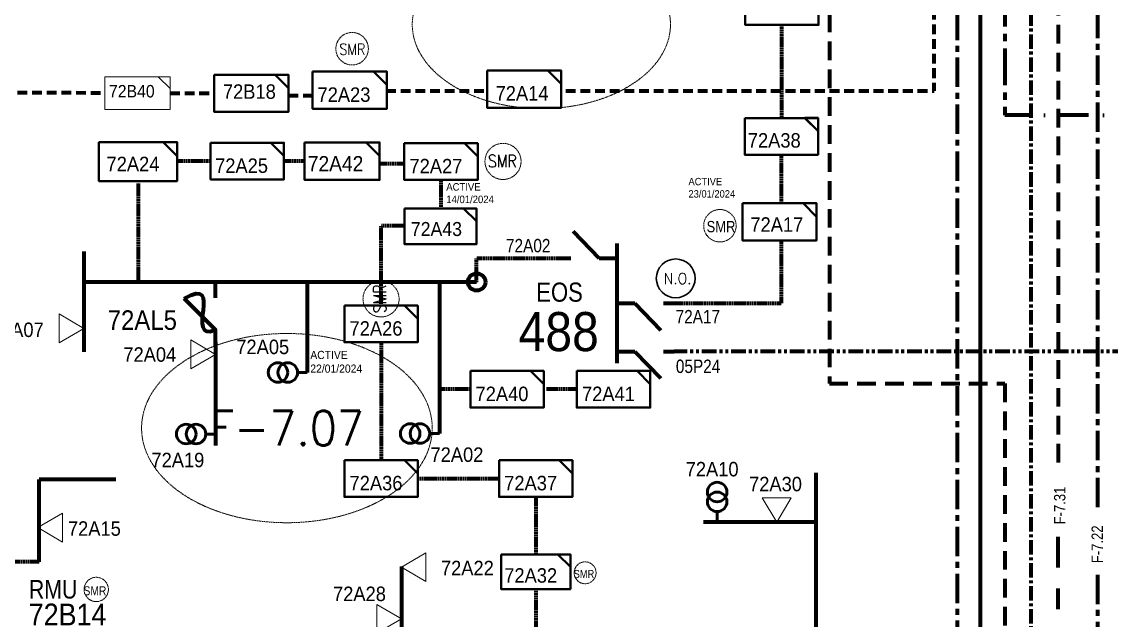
# Model space of a CAD drawing. Header units: metres. Extents: x 65984 to 144644, y -19036 to 23726.
# Drawn here: x 117383 to 117661.7, y 20142.1 to 20295.2 of the extents above; entities that cross this region are included whole.
import ezdxf
from ezdxf.enums import TextEntityAlignment as Align

# ---------------------------------------------------------------- set-up
doc = ezdxf.new("R2010")
doc.units = ezdxf.units.M
doc.header["$MEASUREMENT"] = 0
for name, pattern in [('( Center )', [2, 1.25, -0.25, 0.25, -0.25]), ('( Dashdot )', [1, 0.5, -0.25, 0, -0.25]), ('( Hidden )', [0.375, 0.25, -0.125]), ('( Phantom )', [2.5, 1.25, -0.25, 0.25, -0.25, 0.25, -0.25]), ('DGN Style 3', [0.013877, 0, -0.013877]), ('HIDDEN2', [2381.25, 1587.5, -793.75])]:
    doc.linetypes.add(name, pattern=pattern)
doc.layers.get('0').update_dxf_attribs({"color": 95, "lineweight": 40})
for name, color, linetype, lineweight in [('d_eos', 111, 'Continuous', 40), ('d_eos no', 121, 'Continuous', 40), ('d_fco', 5, 'Continuous', 40), ('d_fco text', 95, 'Continuous', 40), ('d_oh branch', 94, 'Continuous', 40), ('d_switch', 95, 'Continuous', 40), ('d_tf', 1, 'Continuous', 40), ('d_tf no', 6, 'Continuous', 40), ('d_tf_200', 1, 'Continuous', 40), ('d_ug cable', 95, 'Continuous', 40), ('d_ug main line', 95, 'Continuous', 40), ('d_unit sub', 7, 'Continuous', 40), ('FDR  1  16', 234, 'Continuous', 40), ('fedr no', 95, 'Continuous', 40), ('Level 37', 7, 'Continuous', 0), ('O H MAIN FEEDER', 4, 'Continuous', 100), ('SW N O', 114, 'Continuous', 30)]:
    doc.layers.add(name, color=color, linetype=linetype, lineweight=lineweight)
doc.styles.add('NASKHF', font='naskhf.shx', dxfattribs={"height": 8})
doc.styles.add('Style-Arial', font='arial.ttf')
doc.styles.add('Style-ENGINEERING', font='ENGINEERING.shx')
doc.styles.add('Style-msdefault', font='msdefault.shx')
doc.styles.add('Style-STANDARD', font='STANDARD.shx')

# ---------------------------------------------------------------- blocks, each defined once
blk = doc.blocks.new('TFU_19')
at = {"layer": 'd_tf_200', "color": 3, "linetype": 'Continuous', "lineweight": 53}
blk.add_line((0, 10), (0, 0), dxfattribs=at)
for centre in [(0, 30), (0, 20)]:
    blk.add_circle(centre, 10, dxfattribs=at)
blk = doc.blocks.new('TF_8')
at = {"color": 0, "linetype": 'ByBlock', "lineweight": -2}
blk.add_line((6.3, 4.95), (9.9, 1.35), dxfattribs=at)
blk.add_3dface([(-10.1, 4.95), (9.9, 4.95), (9.9, -5.05), (-10.1, -5.05)], dxfattribs=at)
blk = doc.blocks.new('TFU_24')
at = {"layer": 'd_tf_200', "color": 220, "linetype": 'Continuous', "lineweight": 53, "true_color": 0xff08ad}
blk.add_line((0, 10), (0, 0), dxfattribs=at)
for centre in [(0, 30), (0, 20)]:
    blk.add_circle(centre, 10, dxfattribs=at)
blk = doc.blocks.new('*U707')
at = {"layer": 'd_eos', "color": 7, "linetype": 'Continuous', "lineweight": 211, "ltscale": 0.625574}
for p, q in [((-11.9, 11.85), (-11.9, 14.61)), ((-11.9, 4.55), (-18.76, 11.21)), ((-11.9, -0.01), (-11.9, 4.55)), ((14.9, 0), (-15.7, -0.01)), ((-0.4, 0), (-0.4, -4.56)), ((11.9, 0), (11.9, -4.56)), ((-0.4, -4.56), (6.47, -11.22)), ((11.9, -4.56), (18.77, -11.22)), ((-0.4, -11.86), (-0.4, -14.62)), ((11.9, -11.85), (11.9, -14.62))]:
    blk.add_line(p, q, dxfattribs=at)
blk = doc.blocks.new('*U903')
at = {"layer": 'd_fco', "color": 220, "linetype": 'Continuous', "lineweight": 100, "true_color": 0xff08ad}
blk.add_line((-4.6, 4.21), (-10.13, 4.21), dxfattribs=at)
at = {"layer": 'd_fco', "color": 220, "linetype": 'Continuous', "lineweight": 100, "true_color": 0xff08ad, "flags": 128}
blk.add_lwpolyline([(13.02, 4.21), (7.07, 4.21), (-4.4, -7.26)], dxfattribs=at)
at = {"layer": 'd_fco', "color": 220, "linetype": 'Continuous', "lineweight": 100, "true_color": 0xff08ad}
blk.add_open_spline([(-4.4, -7.26), (-13, 7.69), (11.58, -7.67), (7.07, 4.21)], degree=3, dxfattribs=at)
blk = doc.blocks.new('*U892')
at = {"layer": 'SW N O', "color": 3}
blk.add_circle((0, 0.01), 16.84, dxfattribs=at)
at = {"layer": 'SW N O', "color": 3, "style": 'Style-STANDARD'}
blk.add_text('N.O.', height=9.6, dxfattribs=at).set_placement((1.68, -0.17), align=Align.MIDDLE_CENTER)
blk = doc.blocks.new('TRA1_100')
at = {"layer": 'd_tf', "color": 220, "linetype": 'Continuous', "lineweight": 0, "ltscale": 0.00033988, "true_color": 0xff08ad, "extrusion": (0, 0, -1), "flags": 128}
blk.add_lwpolyline([(-10, -16.98), (0, 0.02), (10, -16.98)], close=True, dxfattribs=at)
blk = doc.blocks.new('TRA1_99')
at = {"layer": 'd_tf', "color": 220, "linetype": 'Continuous', "lineweight": 0, "ltscale": 0.00033988, "true_color": 0xff08ad, "xscale": 1.000046566207833, "yscale": 1.000046566207833, "zscale": 1.000046566207833, "rotation": 180}
blk.add_blockref('TRA1_100', (0, 0), dxfattribs=at)
blk = doc.blocks.new('TRA1_102')
at = {"layer": 'd_tf', "color": 220, "linetype": 'Continuous', "lineweight": 0, "ltscale": 0.000339741, "true_color": 0xff08ad, "flags": 128}
blk.add_lwpolyline([(10, -17.02), (0, -0.02), (-10, -17.02)], close=True, dxfattribs=at)
blk = doc.blocks.new('TRA1_101')
at = {"layer": 'd_tf', "color": 220, "linetype": 'Continuous', "lineweight": 0, "ltscale": 0.000339741, "true_color": 0xff08ad, "xscale": 1.000046566207834, "yscale": 1.000046566207834, "zscale": 1.000046566207834, "rotation": 180}
blk.add_blockref('TRA1_102', (0, 0), dxfattribs=at)
blk = doc.blocks.new('TRA1_98')
at = {"layer": 'd_tf', "color": 3, "linetype": 'Continuous', "lineweight": 0, "ltscale": 0.00033988, "flags": 128}
blk.add_lwpolyline([(10, -16.98), (0, 0.02), (-10, -16.98)], close=True, dxfattribs=at)
blk = doc.blocks.new('TRA1_97')
at = {"layer": 'd_tf', "color": 3, "linetype": 'Continuous', "lineweight": 0, "ltscale": 0.00033988, "xscale": 1.000046566207833, "yscale": 1.000046566207833, "zscale": 1.000046566207833, "rotation": 180}
blk.add_blockref('TRA1_98', (0, 0), dxfattribs=at)
blk = doc.blocks.new('*U1601')
at = {"layer": 'd_unit sub', "color": 220, "linetype": 'Continuous', "lineweight": 40, "true_color": 0xff08ad, "flags": 128}
blk.add_lwpolyline([(5.45, 4.28), (8.52, 4.28), (8.52, 1.21)], close=True, dxfattribs=at)
at = {"layer": 'd_unit sub', "color": 220, "linetype": 'Continuous', "lineweight": 40, "true_color": 0xff08ad, "xscale": 0.8535245333131426, "yscale": 0.8535245333131426, "zscale": 0.3879656969605193, "rotation": 359.9999999999999}
blk.add_blockref('TF_8', (0.07, 0.06), dxfattribs=at)
blk = doc.blocks.new('*U1602')
at = {"layer": 'd_tf no', "color": 2, "linetype": 'Continuous', "lineweight": 40, "flags": 128}
blk.add_lwpolyline([(8.52, 4.27), (8.52, 1.19), (5.45, 4.27)], close=True, dxfattribs=at)
at = {"layer": 'd_tf no', "color": 2, "linetype": 'Continuous', "lineweight": 40, "xscale": 0.8535245333131426, "yscale": 0.8535245333131426, "zscale": 0.3879656969605193, "rotation": 359.9999999999999}
blk.add_blockref('TF_8', (0.07, 0.04), dxfattribs=at)
blk = doc.blocks.new('*U2277')
at = {"layer": 'd_unit sub', "color": 2, "linetype": 'Continuous', "lineweight": 40, "flags": 128}
blk.add_lwpolyline([(8.52, 4.26), (8.52, 1.19), (5.45, 4.26)], close=True, dxfattribs=at)
at = {"layer": 'd_unit sub', "color": 2, "linetype": 'Continuous', "lineweight": 40, "xscale": 0.8535245333131423, "yscale": 0.8535245333131423, "zscale": 0.4102008386305279, "rotation": 359.9999999999999}
blk.add_blockref('TF_8', (0.07, 0.04), dxfattribs=at)
blk = doc.blocks.new('*U2321')
at = {"layer": 'd_unit sub', "color": 172, "linetype": 'Continuous', "lineweight": 40, "flags": 128}
blk.add_lwpolyline([(8.52, 4.27), (8.52, 1.19), (5.45, 4.27)], close=True, dxfattribs=at)
at = {"layer": 'd_unit sub', "color": 172, "linetype": 'Continuous', "lineweight": 40, "xscale": 0.8535245333131426, "yscale": 0.8535245333131426, "zscale": 0.3879656969605193, "rotation": 359.9999999999999}
blk.add_blockref('TF_8', (0.07, 0.04), dxfattribs=at)
blk = doc.blocks.new('*U2421')
at = {"layer": 'd_unit sub', "color": 220, "linetype": 'Continuous', "lineweight": 40, "true_color": 0xff08ad, "flags": 128}
blk.add_lwpolyline([(8.52, 4.27), (8.52, 1.19), (5.45, 4.27)], close=True, dxfattribs=at)
at = {"layer": 'd_unit sub', "color": 220, "linetype": 'Continuous', "lineweight": 40, "true_color": 0xff08ad, "xscale": 0.8535245333131426, "yscale": 0.8535245333131426, "zscale": 0.3879656969605193, "rotation": 359.9999999999999}
blk.add_blockref('TF_8', (0.07, 0.04), dxfattribs=at)
blk = doc.blocks.new('*U2574')
at = {"layer": 'd_unit sub', "color": 2, "linetype": 'Continuous', "lineweight": 40, "flags": 128}
blk.add_lwpolyline([(8.52, 4.27), (8.52, 1.19), (5.45, 4.27)], close=True, dxfattribs=at)
at = {"layer": 'd_unit sub', "color": 2, "linetype": 'Continuous', "lineweight": 40, "xscale": 0.8535245333131426, "yscale": 0.8535245333131426, "zscale": 0.3879656969605193, "rotation": 359.9999999999999}
blk.add_blockref('TF_8', (0.07, 0.04), dxfattribs=at)
blk = doc.blocks.new('TRA1_1286')
at = {"layer": 'd_tf', "color": 5, "linetype": 'Continuous', "lineweight": 0, "ltscale": 0.00033988, "extrusion": (0, 0, -1), "flags": 128}
blk.add_lwpolyline([(-10, -16.98), (0, 0.02), (10, -16.98)], close=True, dxfattribs=at)
blk = doc.blocks.new('TRA1_1285')
at = {"layer": 'd_tf', "color": 5, "linetype": 'Continuous', "lineweight": 0, "ltscale": 0.00033988, "xscale": 1.000046566207833, "yscale": 1.000046566207833, "zscale": 1.000046566207833, "rotation": 180}
blk.add_blockref('TRA1_1286', (0, 0), dxfattribs=at)
blk = doc.blocks.new('*U3871')
at = {"layer": 'd_unit sub', "color": 220, "linetype": 'Continuous', "lineweight": 40, "true_color": 0xff08ad, "flags": 128}
blk.add_lwpolyline([(8.52, 4.27), (8.52, 1.19), (5.45, 4.27)], close=True, dxfattribs=at)
at = {"layer": 'd_unit sub', "color": 220, "linetype": 'Continuous', "lineweight": 40, "true_color": 0xff08ad, "xscale": 0.8535245333131424, "yscale": 0.8535245333131424, "zscale": 0.3424664960143677, "rotation": 359.9999999999999}
blk.add_blockref('TF_8', (0.07, 0.04), dxfattribs=at)
blk = doc.blocks.new('*U3872')
at = {"layer": 'd_unit sub', "color": 220, "linetype": 'Continuous', "lineweight": 40, "true_color": 0xff08ad, "flags": 128}
blk.add_lwpolyline([(8.52, 4.27), (8.52, 1.19), (5.45, 4.27)], close=True, dxfattribs=at)
at = {"layer": 'd_unit sub', "color": 220, "linetype": 'Continuous', "lineweight": 40, "true_color": 0xff08ad, "xscale": 0.8535245333131425, "yscale": 0.8535245333131425, "zscale": 0.3566379033502362, "rotation": 359.9999999999999}
blk.add_blockref('TF_8', (0.07, 0.04), dxfattribs=at)

msp = doc.modelspace()

# ---------------------------------------------------------------- linework, layer by layer
at = {"layer": 'd_oh branch', "color": 220, "linetype": 'Continuous', "lineweight": 100, "true_color": 0xff08ad}
for p, q in [((117398.86, 20236.42), (117398.86, 20210.78)), ((117456.03, 20228.57), (117456.03, 20205.49)), ((117489.85, 20228.57), (117489.85, 20189.88)), ((117432.56, 20213.33), (117432.56, 20186.8))]:
    msp.add_line(p, q, dxfattribs=at)
at = {"layer": 'd_oh branch', "color": 220, "linetype": 'Continuous', "lineweight": 211, "true_color": 0xff08ad}
msp.add_line((117499.3, 20228.57), (117398.86, 20228.57), dxfattribs=at)
at = {"layer": 'd_oh branch', "color": 5, "linetype": 'Continuous', "lineweight": 100}
for p in [(117407.01, 20178.14), (117387.41, 20157.06)]:
    msp.add_line(p, (117387.41, 20178.14), dxfattribs=at)
at = {"layer": 'd_oh branch', "color": 3, "linetype": 'Continuous', "lineweight": 100}
for p, q in [((117586.13, 20179.86), (117586.13, 20091.82)), ((117586.13, 20167.18), (117557.39, 20167.18)), ((117480.11, 20155.9), (117480.11, 20107.65))]:
    msp.add_line(p, q, dxfattribs=at)
at = {"layer": 'd_ug cable', "color": 11, "linetype": '( Hidden )', "lineweight": 158, "ltscale": 10}
for p, q in [((117351.88, 20277.12), (117404.2, 20277.07)), ((117420.91, 20276.98), (117432.21, 20276.92))]:
    msp.add_line(p, q, dxfattribs=at)
at = {"layer": 'd_ug cable', "color": 220, "linetype": 'DGN Style 3', "lineweight": 100, "true_color": 0xff08ad}
for p, q in [((117422.72, 20259.68), (117431.29, 20259.68)), ((117450.23, 20259.68), (117455.36, 20259.68)), ((117480.8, 20258.87), (117474.54, 20258.87)), ((117412.84, 20228.57), (117412.84, 20254)), ((117490.29, 20247.83), (117490.29, 20254.78)), ((117480.92, 20243.04), (117474.9, 20243.04)), ((117474.9, 20222.63), (117474.9, 20243.02)), ((117474.9, 20213.24), (117474.9, 20183.07)), ((117490.02, 20201.36), (117497.74, 20201.36)), ((117517.24, 20201.36), (117524.97, 20201.36)), ((117484.29, 20178.38), (117505.07, 20178.38)), ((117514.46, 20173.69), (117514.46, 20158.97))]:
    msp.add_line(p, q, dxfattribs=at)
at = {"layer": 'd_ug cable', "color": 3, "linetype": 'DGN Style 3', "lineweight": 100}
msp.add_line((117514.46, 20150.09), (117514.46, 20136.12), dxfattribs=at)
at = {"layer": 'd_ug cable', "color": 1, "linetype": 'HIDDEN2', "lineweight": 158, "ltscale": 0.003}
msp.add_lwpolyline([(117568.15, 20810.73), (117568.15, 20794.46), (117648.12, 20794.46), (117648.12, 20180.76)], dxfattribs=at)
at = {"layer": 'd_ug cable', "color": 11, "linetype": '( Hidden )', "lineweight": 158, "ltscale": 10, "flags": 128}
for points in [[(117522.13, 20277.58), (117616.41, 20277.58), (117616.41, 20646.14), (117747.23, 20646.14), (117747.23, 20627.72)], [(117451.21, 20276.31), (117451.21, 20276.31), (117457.35, 20276.31)], [(117476.19, 20277.53), (117502.21, 20277.53)]]:
    msp.add_lwpolyline(points, dxfattribs=at)
at = {"layer": 'd_ug cable', "color": 172, "linetype": 'HIDDEN2', "lineweight": 158, "ltscale": 0.003}
msp.add_lwpolyline([(117568.08, 20611.64), (117589.56, 20611.64), (117589.56, 20202.69), (117634.48, 20202.69), (117634.48, 19721.53), (114270.84, 19721.53), (114270.84, 20131.51)], dxfattribs=at)
at = {"layer": 'd_ug cable', "color": 172, "linetype": 'DGN Style 3', "lineweight": 158, "flags": 128}
for points in [[(117577.43, 20270.57), (117577.43, 20294.39)], [(117577.31, 20248.77), (117577.31, 20261.21)], [(117549.9, 20223.19), (117577.31, 20223.19), (117577.31, 20239.27)]]:
    msp.add_lwpolyline(points, dxfattribs=at)
at = {"layer": 'd_ug cable', "color": 220, "linetype": 'DGN Style 3', "lineweight": 100, "true_color": 0xff08ad, "flags": 128}
msp.add_lwpolyline([(117499.3, 20228.57), (117499.3, 20234.7), (117520.74, 20234.7)], dxfattribs=at)
at = {"layer": 'd_ug cable', "color": 5, "linetype": 'DGN Style 3', "lineweight": 100, "flags": 128}
msp.add_lwpolyline([(117387.41, 20157.06), (117361.68, 20157.06)], dxfattribs=at)
at = {"layer": 'd_ug cable', "color": 2, "linetype": 'DGN Style 3', "lineweight": 13}
for centre, radius in [((117467.49, 20288.32), 4.16), ((117506.09, 20259.49), 4.62), ((117561.57, 20243.04), 4.15), ((117474.89, 20224.33), 4.62), ((117527.09, 20154.27), 2.8), ((117402.04, 20150.01), 3.11)]:
    msp.add_circle(centre, radius, dxfattribs=at)
at = {"layer": 'd_ug main line', "color": 220, "linetype": '( Phantom )', "lineweight": 158, "ltscale": 3, "true_color": 0xff08ad, "flags": 128}
msp.add_lwpolyline([(117729.54, 20537.14), (117668.12, 20537.07), (117668.12, 20210.89), (117549.9, 20210.89)], dxfattribs=at)
at = {"layer": 'd_ug main line', "color": 234, "linetype": '( Center )', "lineweight": 200, "ltscale": 2.94, "flags": 128}
msp.add_lwpolyline([(117639.05, 20507.52), (117641.07, 20507.52), (117641.07, 19718.3), (116116.39, 19718.3)], dxfattribs=at)
at = {"layer": 'd_ug main line', "color": 21, "linetype": '( Center )', "lineweight": 158, "ltscale": 7.500037, "flags": 128}
msp.add_lwpolyline([(117562.23, 20336.17), (117634.47, 20336.17), (117634.47, 20271.36)], dxfattribs=at)
at = {"layer": 'd_ug main line', "color": 21, "linetype": '( Dashdot )', "lineweight": 158, "ltscale": 15, "flags": 128}
msp.add_lwpolyline([(117852.11, 20271.36), (117634.47, 20271.36)], dxfattribs=at)
at = {"layer": 'FDR  1  16', "color": 1, "linetype": '( Center )', "lineweight": 211, "ltscale": 21.338113, "flags": 128}
msp.add_lwpolyline([(125575.6, 21301.98), (125575.6, 19891.46), (117648.12, 19891.46), (117648.12, 20163.42)], dxfattribs=at)
at = {"layer": 'FDR  1  16', "color": 157, "linetype": '( Center )', "lineweight": 158, "ltscale": 6, "flags": 128}
msp.add_lwpolyline([(117622.32, 20050.53), (117622.32, 20980.92), (117682.72, 20980.92)], dxfattribs=at)
at = {"layer": 'FDR  1  16', "color": 194, "linetype": '( Center )', "lineweight": 106, "ltscale": 6, "flags": 128}
for points in [[(117396.03, 20859.49), (117396.03, 20873.97), (117658.12, 20873.97), (117658.12, 20170.28)], [(117658.12, 20153.75), (117658.12, 19921.46)]]:
    msp.add_lwpolyline(points, dxfattribs=at)
at = {"layer": 'fedr no', "color": 82, "linetype": 'DGN Style 3', "lineweight": 13, "true_color": 0x1dc70e}
for centre, major_axis in [((117515.9, 20294.51), (33.02, 0)), ((117450.81, 20191.27), (37.17, 0))]:
    msp.add_ellipse(centre, major_axis=major_axis, ratio=0.651175, dxfattribs=at)
at = {"layer": 'O H MAIN FEEDER', "color": 3, "lineweight": 211, "ltscale": 0.488306, "flags": 128}
msp.add_lwpolyline([(117628.12, 20442.44), (117628.12, 20091.82)], dxfattribs=at)
at = {"layer": 'O H MAIN FEEDER', "color": 220, "lineweight": 211, "ltscale": 0.488306, "true_color": 0xff08ad}
msp.add_circle((117499.36, 20228.64), 2.21, dxfattribs=at)

# ---------------------------------------------------------------- block references
at = {"layer": 'd_eos', "color": 7, "linetype": 'Continuous', "lineweight": 211, "ltscale": 0.625574, "extrusion": (0, 0, -1), "rotation": 270}
msp.add_blockref('*U707', (-117535.27, 20222.79), dxfattribs=at)
at = {"layer": 'd_fco', "color": 220, "linetype": 'Continuous', "lineweight": 100, "true_color": 0xff08ad, "xscale": 0.7000000000000004, "yscale": 0.7000000000000004, "zscale": 0.7000000000000004, "rotation": 269.9640835135763}
msp.add_blockref('*U903', (117429.62, 20221.34), dxfattribs=at)
at = {"layer": 'd_tf', "color": 220, "linetype": 'Continuous', "lineweight": 0, "ltscale": 0.00033988, "true_color": 0xff08ad, "extrusion": (0, 0, -1), "xscale": 0.37, "yscale": 0.37, "zscale": 0.37, "rotation": 269.9999999999999}
msp.add_blockref('TRA1_99', (-117398.85, 20216.78), dxfattribs=at)
at = {"layer": 'd_tf', "color": 220, "linetype": 'Continuous', "lineweight": 0, "ltscale": 0.000339741, "true_color": 0xff08ad, "xscale": 0.37, "yscale": 0.37, "zscale": 0.37, "rotation": 89.99999999999997}
msp.add_blockref('TRA1_101', (117432.57, 20210.12), dxfattribs=at)
at = {"layer": 'd_tf', "color": 3, "linetype": 'Continuous', "lineweight": 0, "ltscale": 0.00033988, "xscale": 0.37, "yscale": 0.37, "zscale": 0.37, "rotation": 359.9999999999999}
msp.add_blockref('TRA1_97', (117576.09, 20167.18), dxfattribs=at)
at = {"layer": 'd_tf', "color": 5, "linetype": 'Continuous', "lineweight": 0, "ltscale": 0.00033988, "xscale": 0.37, "yscale": 0.37, "zscale": 0.37, "rotation": 269.9999999999999}
msp.add_blockref('TRA1_1285', (117387.1, 20165.83), dxfattribs=at)
at = {"layer": 'd_tf', "color": 3, "linetype": 'Continuous', "lineweight": 0, "ltscale": 0.00033988, "extrusion": (0, 0, -1), "xscale": 0.37, "yscale": 0.37, "zscale": 0.37}
for p, rotation in [((-117480.1, 20155.7), 90.00000000148982), ((-117480.1, 20142.48), 270.0000000000001)]:
    msp.add_blockref('TRA1_97', p, dxfattribs=dict(at, rotation=rotation))
at = {"layer": 'd_tf no', "color": 2, "linetype": 'Continuous', "lineweight": 40, "xscale": 1.1, "yscale": 1.1, "zscale": 1.1}
msp.add_blockref('*U1602', (117490.24, 20259.46), dxfattribs=at)
at = {"layer": 'd_tf no', "color": 2, "linetype": 'Continuous', "lineweight": 40, "xscale": 0.9499999999999998, "yscale": 0.9499999999999998, "zscale": 0.4267622666565712, "rotation": 359.9999999999999}
msp.add_blockref('TF_8', (117576.9, 20244.07), dxfattribs=at)
at = {"layer": 'd_tf_200', "color": 220, "linetype": 'Continuous', "lineweight": 53, "true_color": 0xff08ad, "xscale": 0.25, "yscale": 0.25, "zscale": 0.25, "rotation": 89.99999999999973}
for p in [(117456.03, 20205.49), (117432.56, 20189.76), (117489.85, 20189.88)]:
    msp.add_blockref('TFU_24', p, dxfattribs=at)
at = {"layer": 'd_tf_200', "color": 3, "linetype": 'Continuous', "lineweight": 53, "extrusion": (0, 0, -1), "xscale": 0.25, "yscale": 0.25, "zscale": 0.25, "rotation": 359.9999999999997}
msp.add_blockref('TFU_19', (-117560.86, 20167.41), dxfattribs=at)
at = {"layer": 'd_unit sub', "color": 172, "linetype": 'Continuous', "lineweight": 40, "xscale": 1.1, "yscale": 1.1, "zscale": 1.1}
for p in [(117577.44, 20299.09), (117577.32, 20265.9)]:
    msp.add_blockref('*U2321', p, dxfattribs=at)
at = {"layer": 'd_unit sub', "color": 11, "linetype": 'Continuous', "lineweight": 40, "xscale": 0.9499999999999998, "yscale": 0.9499999999999998, "zscale": 0.4267622666565712, "rotation": 359.9999999999999}
for p in [(117441.8, 20276.97), (117511.6, 20278.03)]:
    msp.add_blockref('TF_8', p, dxfattribs=at)
at = {"layer": 'd_unit sub', "color": 2, "linetype": 'Continuous', "lineweight": 40, "xscale": 0.9499999999999998, "yscale": 0.9499999999999998, "zscale": 0.4267622666565712, "rotation": 359.9999999999999}
msp.add_blockref('TF_8', (117466.99, 20277.76), dxfattribs=at)
at = {"layer": 'd_unit sub', "color": 11, "linetype": 'Continuous', "lineweight": 13, "xscale": 0.8355068007621734, "yscale": 0.8355068007621734, "zscale": 0.7484750340015786, "rotation": 359.9999999999999}
msp.add_blockref('TF_8', (117412.64, 20276.99), dxfattribs=at)
at = {"layer": 'd_unit sub', "color": 220, "linetype": 'Continuous', "lineweight": 40, "true_color": 0xff08ad, "zscale": 0.4267622666565712, "rotation": 359.9999999999999}
msp.add_blockref('TF_8', (117412.82, 20259.5), dxfattribs=at)
at = {"layer": 'd_unit sub', "color": 220, "linetype": 'Continuous', "lineweight": 40, "true_color": 0xff08ad}
for name, p, xscale, yscale, zscale in [('*U1601', (117440.68, 20259.55), 1.1, 1.1, 1.1), ('*U3871', (117464.94, 20259.55), 1.121528804893078, 1.121528804893078, 1.121528804893078), ('*U3872', (117490.13, 20242.89), 1.076963599165517, 1.076963599165517, 1.076963599165517), ('*U2421', (117507.14, 20201.2), 1.1, 1.1, 1.1), ('*U2421', (117534.37, 20201.2), 1.1, 1.1, 1.1), ('*U2421', (117474.91, 20178.38), 1.1, 1.1, 1.1), ('*U2421', (117514.47, 20178.38), 1.1, 1.1, 1.1)]:
    msp.add_blockref(name, p, dxfattribs=dict(at, xscale=xscale, yscale=yscale, zscale=zscale))
at = {"layer": 'd_unit sub', "color": 2, "linetype": 'Continuous', "lineweight": 40}
for name, p, xscale, yscale, zscale in [('*U2574', (117474.91, 20217.94), 1.1, 1.1, 1.1), ('*U2277', (117514.47, 20154.54), 1.040373949700674, 1.040373949700674, 1.040373949700674)]:
    msp.add_blockref(name, p, dxfattribs=dict(at, xscale=xscale, yscale=yscale, zscale=zscale))
at = {"layer": 'SW N O', "color": 3, "xscale": 0.2949726393296293, "yscale": 0.2949726393296293, "zscale": 0.2949726393296293}
msp.add_blockref('*U892', (117550.27, 20229.57), dxfattribs=at)

# ---------------------------------------------------------------- texts
at = {"layer": 'd_eos no', "color": 7, "linetype": 'Continuous', "lineweight": 140, "style": 'Style-Arial', "width": 0.88}
msp.add_text('488', height=10, dxfattribs=at).set_placement((117510.08, 20220.96), align=Align.TOP_LEFT)
at = {"layer": 'd_eos no', "color": 7, "linetype": 'Continuous', "lineweight": 13, "style": 'Style-Arial', "width": 0.88}
msp.add_text('72B14', height=5.593, dxfattribs=at).set_placement((117384.77, 20146.39), align=Align.TOP_LEFT)
at = {"layer": 'd_fco text', "color": 220, "linetype": 'Continuous', "lineweight": 80, "true_color": 0xff08ad, "style": 'Style-msdefault', "width": 0.916667}
msp.add_text('72AL5', height=4.998, dxfattribs=at).set_placement((117404.97, 20221.4), align=Align.TOP_LEFT)
at = {"layer": 'd_switch', "color": 1, "linetype": 'Continuous', "lineweight": 30, "width": 0.857143}
for s, height, rotation, style, p in [('SMR', 2.89, 0.0026, 'Style-ENGINEERING', (117558.17, 20244.26)), (' F-7.31', 2.92, 90, 'Style-msdefault', (117647.03, 20165.7))]:
    msp.add_text(s, height=height, rotation=rotation, dxfattribs=dict(at, style=style)).set_placement(p, align=Align.TOP_LEFT)
at = {"layer": 'd_switch', "color": 220, "linetype": 'Continuous', "lineweight": 30, "true_color": 0xff08ad, "style": 'Style-ENGINEERING', "width": 0.857143}
msp.add_text('72A02', height=3.43, dxfattribs=at).set_placement((117506.85, 20239.67), align=Align.TOP_LEFT)
at = {"layer": 'd_switch', "color": 172, "linetype": 'Continuous', "lineweight": 30, "style": 'Style-ENGINEERING', "width": 0.857143}
for s, p in [('72A17', (117550.24, 20221.49)), ('05P24', (117550.3, 20208.8))]:
    msp.add_text(s, height=3.43, dxfattribs=at).set_placement(p, align=Align.TOP_LEFT)
at = {"layer": 'd_switch', "color": 194, "linetype": 'Continuous', "lineweight": 30, "style": 'Style-msdefault', "width": 0.857143}
msp.add_text('F-7.22', height=2.92, rotation=90, dxfattribs=at).set_placement((117656.63, 20156.71), align=Align.TOP_LEFT)
at = {"layer": 'd_tf no', "color": 11, "linetype": 'Continuous', "lineweight": 13, "style": 'Style-msdefault', "width": 0.945946}
msp.add_text('72B40', height=3.193, dxfattribs=at).set_placement((117405.3, 20279.04), align=Align.TOP_LEFT)
at = {"layer": 'd_tf no', "color": 2, "linetype": 'Continuous', "lineweight": 40, "style": 'Style-msdefault', "width": 0.945946}
for s, p in [('72A23', (117458.64, 20278.42)), ('72A32', (117506.4, 20155.44))]:
    msp.add_text(s, height=3.7, dxfattribs=at).set_placement(p, align=Align.TOP_LEFT)
at = {"layer": 'd_tf no', "color": 11, "linetype": 'Continuous', "lineweight": 40, "style": 'Style-msdefault', "width": 0.945946}
msp.add_text('72A14', height=3.7, dxfattribs=at).set_placement((117504.19, 20278.76), align=Align.TOP_LEFT)
at = {"layer": 'd_tf no', "color": 172, "linetype": 'Continuous', "lineweight": 40, "style": 'Style-msdefault', "width": 0.945946}
msp.add_text('72A38', height=3.7, dxfattribs=at).set_placement((117568.7, 20266.72), align=Align.TOP_LEFT)
at = {"layer": 'd_tf no', "color": 220, "linetype": 'Continuous', "lineweight": 40, "true_color": 0xff08ad, "style": 'Style-msdefault', "width": 0.945946}
for s, height, p in [('72A24', 3.7, (117404.67, 20260.68)), ('72A25', 3.7, (117432.44, 20260.25)), ('72A42', 3.882, (117456.16, 20260.86)), ('72A43', 3.578, (117482.51, 20243.99)), ('72A07', 3.7, (117375.08, 20218.27)), ('72A04', 3.7, (117408.97, 20211.94)), ('72A05', 3.7, (117437.86, 20213.9)), ('72A40', 3.7, (117499.06, 20201.88)), ('72A41', 3.7, (117526.29, 20201.88)), ('72A19', 3.7, (117416.15, 20184.97)), ('72A02', 3.7, (117487.54, 20186.34)), ('72A36', 3.7, (117466.83, 20179.06)), ('72A37', 3.7, (117506.39, 20179.06))]:
    msp.add_text(s, height=height, dxfattribs=at).set_placement(p, align=Align.TOP_LEFT)
at = {"layer": 'd_tf no', "color": 121, "linetype": 'Continuous', "lineweight": 40, "style": 'Style-msdefault', "width": 0.945946}
for s, p in [('72A27', (117482.16, 20260.14)), ('72A17', (117569.36, 20245.2)), ('72A26', (117466.83, 20218.62))]:
    msp.add_text(s, height=3.7, dxfattribs=at).set_placement(p, align=Align.TOP_LEFT)
at = {"layer": 'd_tf no', "color": 3, "linetype": 'Continuous', "lineweight": 40, "style": 'Style-msdefault', "width": 0.945946}
for s, p in [('72A10', (117552.81, 20182.62)), ('72A30', (117569.02, 20178.81)), ('72A28', (117462.6, 20150.73))]:
    msp.add_text(s, height=3.7, dxfattribs=at).set_placement(p, align=Align.TOP_LEFT)
at = {"layer": 'd_tf no', "color": 5, "linetype": 'Continuous', "lineweight": 40, "style": 'Style-msdefault', "width": 0.945946}
msp.add_text('72A15', height=3.7, dxfattribs=at).set_placement((117394.8, 20163.73))
at = {"layer": 'd_tf no', "color": 3, "linetype": 'Continuous', "lineweight": 40, "style": 'Style-msdefault', "width": 0.945946}
msp.add_text('72A22', height=3.7, dxfattribs=at).set_placement((117503.74, 20157.33), align=Align.TOP_RIGHT)
at = {"layer": 'd_tf no', "color": 1, "linetype": 'Continuous', "lineweight": 40, "ltscale": 0.9, "insert": (117467.56, 20288.17), "char_height": 2.8729, "attachment_point": 5, "line_spacing_factor": 1.2, "style": 'Style-STANDARD'}
msp.add_mtext('\\H1x;\\W0.909091;SMR\\P', dxfattribs=at)
at = {"layer": 'd_tf no', "color": 11, "linetype": 'Continuous', "lineweight": 40, "insert": (117434.44, 20279.2), "char_height": 3.7, "attachment_point": 1, "style": 'NASKHF'}
msp.add_mtext('\\Fmsdefault;\\H1x;\\W0.945946;72B18\\P', dxfattribs=at)
at = {"layer": 'd_tf no', "color": 1, "linetype": 'Continuous', "lineweight": 40, "insert": (117505.92, 20259.59), "char_height": 3.1921, "attachment_point": 5, "line_spacing_factor": 1.2, "style": 'Style-STANDARD'}
msp.add_mtext('\\H1x;\\W0.909091;SMR\\P', dxfattribs=at)
at = {"layer": 'd_tf no', "color": 121, "linetype": 'Continuous', "lineweight": 40, "attachment_point": 1, "style": 'NASKHF'}
for s, insert, char_height in [('\\Fmsdefault;\\H1x;\\W0.945946;ACTIVE\\P14/01/2024', (117491.58, 20253.94), 1.9213), ('\\Fmsdefault;\\H1x;\\W0.945946;ACTIVE\\P23/01/2024', (117553.53, 20255.27), 1.8854), ('\\Fmsdefault;\\H1x;\\W0.945946;ACTIVE\\P22/01/2024', (117456.8, 20211.03), 2.0948)]:
    msp.add_mtext(s, dxfattribs=dict(at, insert=insert, char_height=char_height))
at = {"layer": 'd_tf no', "color": 1, "linetype": 'Continuous', "lineweight": 40, "ltscale": 0.9, "insert": (117474.57, 20224.36), "char_height": 3.1921, "attachment_point": 5, "rotation": 90, "line_spacing_factor": 1.2, "style": 'Style-STANDARD'}
msp.add_mtext('\\H1x;\\W0.909091;SMR\\P', dxfattribs=at)
at = {"layer": 'fedr no', "color": 6, "linetype": 'Continuous', "lineweight": 40, "insert": (117450.81, 20191.27), "char_height": 8.852, "attachment_point": 5, "style": 'Style-STANDARD'}
msp.add_mtext('F-7.07', dxfattribs=at)
at = {"layer": 'Level 37', "color": 7, "linetype": 'Continuous', "lineweight": 100, "style": 'Style-msdefault', "width": 0.86}
msp.add_text('EOS', height=4.9, dxfattribs=at).set_placement((117514.6, 20228.5), align=Align.TOP_LEFT)
at = {"layer": 'Level 37', "color": 1, "linetype": 'Continuous', "lineweight": 13, "style": 'Style-msdefault', "width": 0.86}
for height, p in [(2.064, (117529.43, 20152.93)), (2.293, (117404.63, 20148.52))]:
    msp.add_text('SMR', height=height, rotation=359.9996, dxfattribs=at).set_placement(p, align=Align.RIGHT)
at = {"layer": 'Level 37', "color": 7, "linetype": 'Continuous', "lineweight": 13, "style": 'Style-msdefault', "width": 0.86}
msp.add_text('RMU', height=4.737, dxfattribs=at).set_placement((117384.81, 20152.41), align=Align.TOP_LEFT)

doc.saveas('drawing.dxf')
